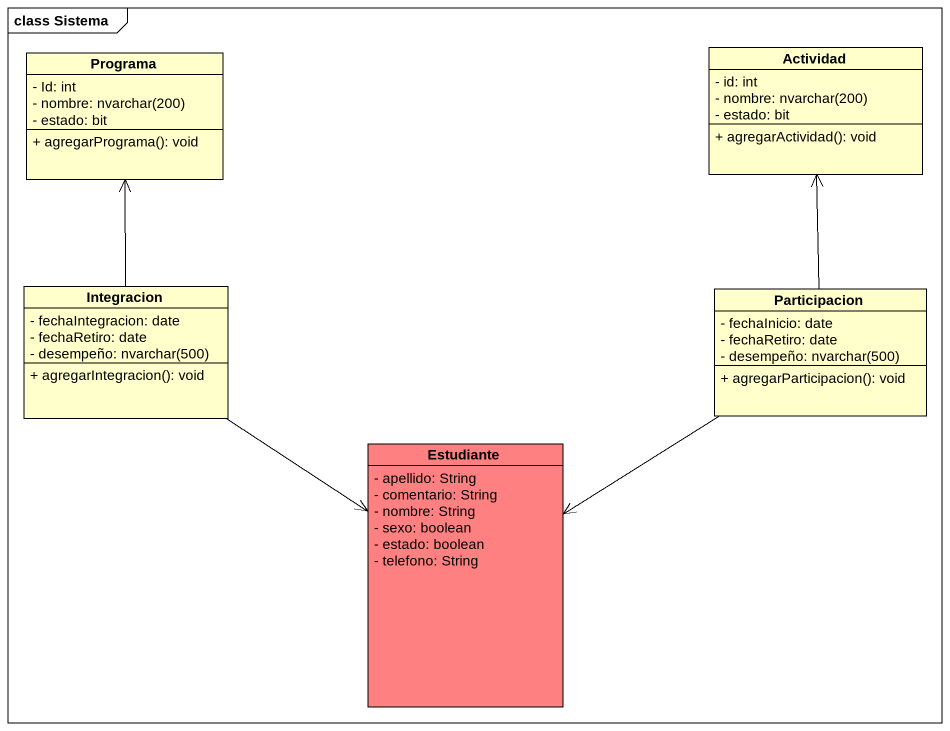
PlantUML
@startuml
mainframe class Sistema
hide circle
hide empty members
skinparam classAttributeIconSize 0
class Programa {
  - Id: int
  {field} - nombre: nvarchar(200)
  - estado: bit
  + agregarPrograma(): void
}
class Actividad {
  - id: int
  {field} - nombre: nvarchar(200)
  - estado: bit
  + agregarActividad(): void
}
class Integracion {
  - fechaIntegracion: date
  - fechaRetiro: date
  {field} - desempeño: nvarchar(500)
  + agregarIntegracion(): void
}
class Participacion {
  - fechaInicio: date
  - fechaRetiro: date
  {field} - desempeño: nvarchar(500)
  + agregarParticipacion(): void
}
class Estudiante #FF8080 {
  - apellido: String
  - comentario: String
  - nombre: String
  - sexo: boolean
  - estado: boolean
  - telefono: String
}
Integracion -up-> Programa
Integracion --> Estudiante
Participacion -up-> Actividad
Participacion --> Estudiante
@enduml
